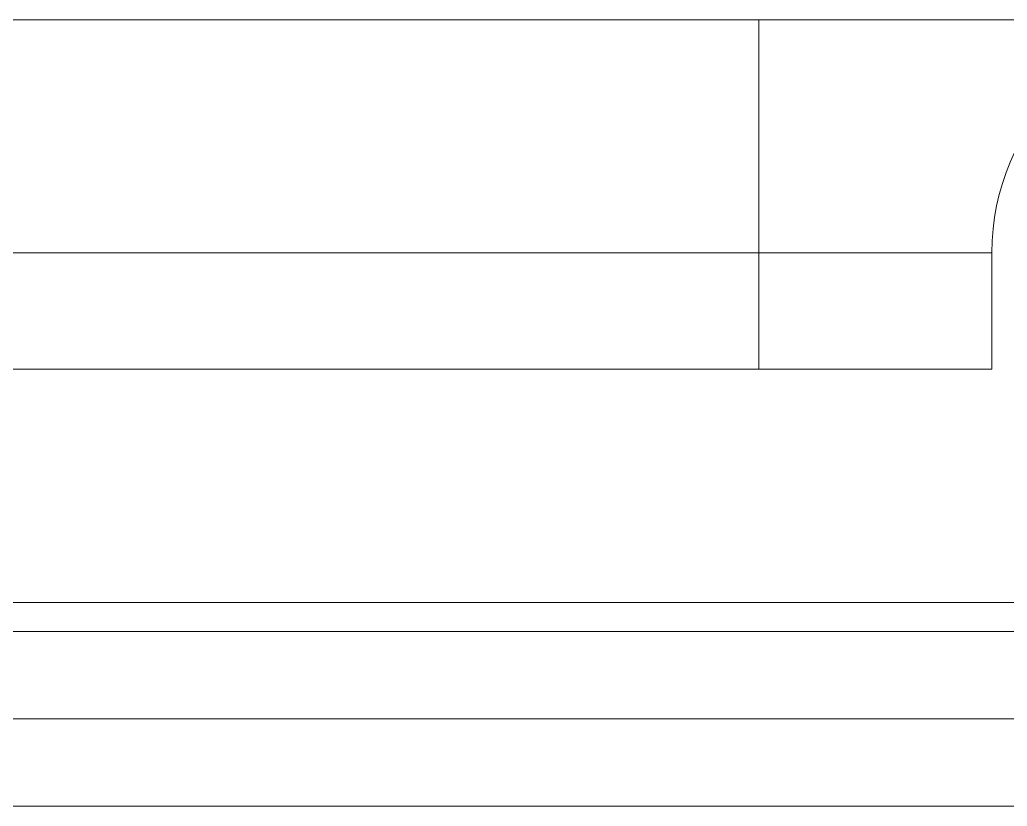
# Model space of a CAD drawing. Header units: millimetres. Extents: x 1177 to 4147, y 93 to 2194.
# Drawn here: x 1726.64 to 1760.52, y 1341.89 to 1368.89 of the extents above; entities that cross this region are included whole.
import ezdxf

# ---------------------------------------------------------------- set-up
doc = ezdxf.new("R2010")
doc.units = ezdxf.units.MM
doc.header["$LTSCALE"] = 0.1
doc.layers.get('0').update_dxf_attribs({"lineweight": 13})

msp = doc.modelspace()

# ---------------------------------------------------------------- linework, layer by layer
for p, q in [((1682.49, 1368.895), (1942.49, 1368.895)), ((1751.99, 1368.895), (1751.99, 1356.895)), ((1674.49, 1360.895), (1759.99, 1360.895)), ((1759.99, 1360.895), (1759.99, 1356.895)), ((1759.99, 1356.895), (1601.804, 1356.895)), ((1598.49, 1348.895), (2026.49, 1348.895)), ((1597.49, 1347.895), (2027.49, 1347.895)), ((2027.49, 1344.895), (1597.49, 1344.895)), ((2024.49, 1341.895), (1600.49, 1341.895))]:
    msp.add_line(p, q)
msp.add_arc((1767.99, 1360.895), 8, 90, 180)

doc.saveas('drawing.dxf')
